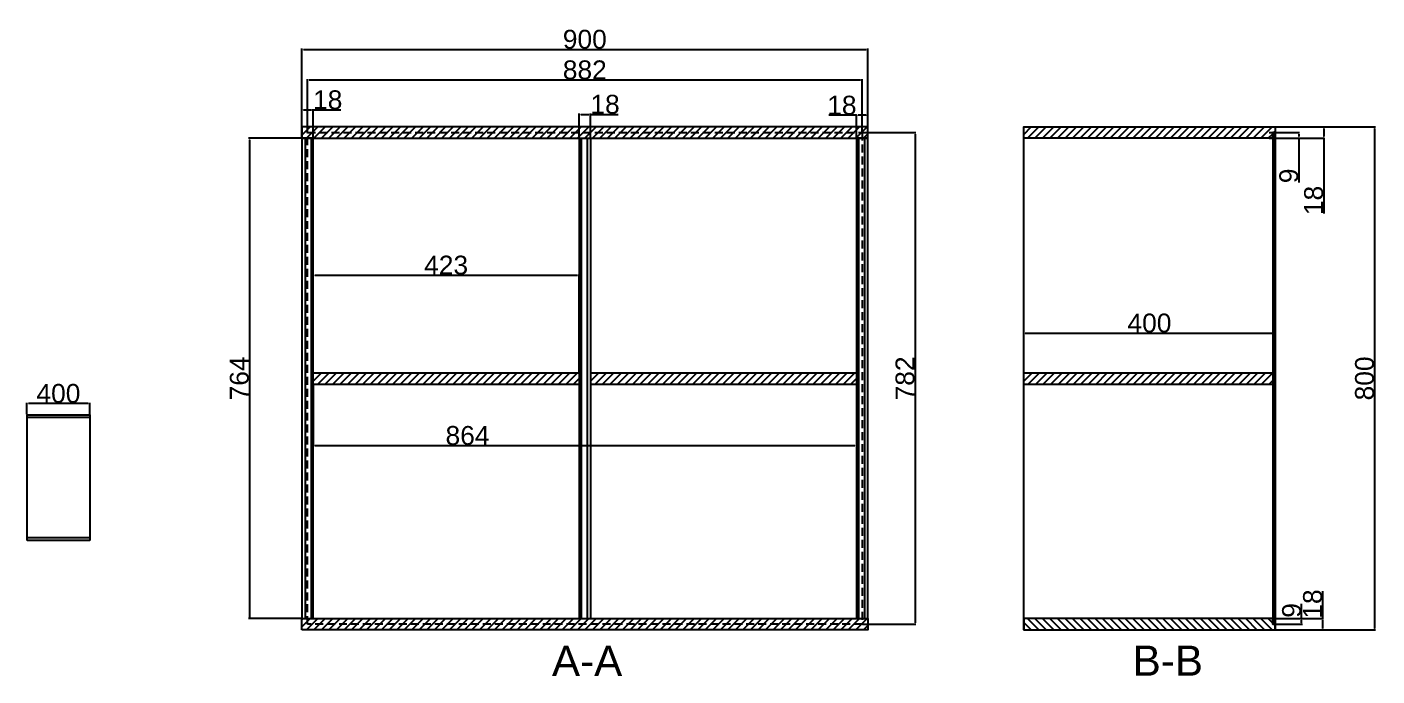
# Model space of a CAD drawing. Header units: millimetres. Extents: x -8279 to 76201, y -81 to 21625.
# Drawn here: x 34402 to 36549, y 4418 to 5450 of the extents above; entities that cross this region are included whole.
import ezdxf

# ---------------------------------------------------------------- set-up
doc = ezdxf.new("R2010")
doc.units = ezdxf.units.MM
doc.linetypes.add('DASHED', pattern=[19.05, 12.7, -6.35])
doc.layers.add('剖面線', color=4, linetype='Continuous')
doc.layers.add('尺寸線', color=3, linetype='Continuous', lineweight=25)
doc.styles.get("Standard").update_dxf_attribs({"font": 'Arial.ttf'})
doc.dimstyles.new('ISO-25', dxfattribs={"dimtxt": 30, "dimasz": 2.5, "dimexe": 1.25, "dimexo": 0.625, "dimtad": 1, "dimtxsty": 'Standard', "dimcen": 2.5, "dimadec": 0, "dimazin": 0, "dimtfac": 1, "dimtmove": 0, "dimatfit": 3, "dimfxl": 1, "dimarcsym": 0})

# ---------------------------------------------------------------- blocks, each defined once
blk = doc.blocks.new('*D180')
at = {"color": 0, "lineweight": -2, "transparency": 16777216}
for p, q in [((34839.2, 5291.8), (34839.2, 5415.7)), ((34841.7, 5414.4), (35736.7, 5414.4)), ((35739.2, 5291.8), (35739.2, 5415.7))]:
    blk.add_line(p, q, dxfattribs=at)
at = {"color": 0, "transparency": 16777216}
for points in [[(34841.7, 5414.8), (34841.7, 5414), (34839.2, 5414.4)], [(35736.7, 5414.8), (35736.7, 5414), (35739.2, 5414.4)]]:
    blk.add_solid(points, dxfattribs=at)
at = {"layer": 'Defpoints', "color": 0, "transparency": 16777216}
for p in [(35739.2, 5414.4), (34839.2, 5291.2), (35739.2, 5291.2)]:
    blk.add_point(p, dxfattribs=at)
at = {"color": 0, "transparency": 16777216, "insert": (35289.2, 5430.4), "char_height": 30, "attachment_point": 5}
blk.add_mtext('900', dxfattribs=at)
blk = doc.blocks.new('*D182')
at = {"color": 0, "lineweight": -2, "transparency": 16777216}
for p, q in [((34838.6, 5273.2), (34754.6, 5273.2)), ((34755.8, 5270.7), (34755.8, 4511.7)), ((34838.6, 4509.2), (34754.6, 4509.2))]:
    blk.add_line(p, q, dxfattribs=at)
at = {"color": 0, "transparency": 16777216}
for points in [[(34755.4, 5270.7), (34756.3, 5270.7), (34755.8, 5273.2)], [(34755.4, 4511.7), (34756.3, 4511.7), (34755.8, 4509.2)]]:
    blk.add_solid(points, dxfattribs=at)
at = {"layer": 'Defpoints', "color": 0, "transparency": 16777216}
for p in [(34839.2, 5273.2), (34755.8, 4509.2), (34839.2, 4509.2)]:
    blk.add_point(p, dxfattribs=at)
at = {"color": 0, "transparency": 16777216, "insert": (34739.9, 4891.2), "char_height": 30, "attachment_point": 5, "rotation": 90}
blk.add_mtext('764', dxfattribs=at)
blk = doc.blocks.new('*D183')
at = {"color": 0, "lineweight": -2, "transparency": 16777216}
for p, q in [((34848.2, 5282.8), (34848.2, 5367)), ((35730.2, 5282.8), (35730.2, 5367)), ((34850.7, 5365.8), (35727.7, 5365.8))]:
    blk.add_line(p, q, dxfattribs=at)
at = {"color": 0, "transparency": 16777216}
for points in [[(34850.7, 5366.2), (34850.7, 5365.4), (34848.2, 5365.8)], [(35727.7, 5366.2), (35727.7, 5365.4), (35730.2, 5365.8)]]:
    blk.add_solid(points, dxfattribs=at)
at = {"layer": 'Defpoints', "color": 0, "transparency": 16777216}
for p in [(35730.2, 5365.8), (34848.2, 5282.2), (35730.2, 5282.2)]:
    blk.add_point(p, dxfattribs=at)
at = {"color": 0, "transparency": 16777216, "insert": (35289.2, 5381.7), "char_height": 30, "attachment_point": 5}
blk.add_mtext('882', dxfattribs=at)
blk = doc.blocks.new('*D184')
at = {"color": 0, "lineweight": -2, "transparency": 16777216}
for p, q in [((35730.8, 5282.2), (35815.7, 5282.2)), ((35814.4, 5279.7), (35814.4, 4502.7)), ((35730.8, 4500.2), (35815.7, 4500.2))]:
    blk.add_line(p, q, dxfattribs=at)
at = {"color": 0, "transparency": 16777216}
for points in [[(35814, 5279.7), (35814.8, 5279.7), (35814.4, 5282.2)], [(35814, 4502.7), (35814.8, 4502.7), (35814.4, 4500.2)]]:
    blk.add_solid(points, dxfattribs=at)
at = {"layer": 'Defpoints', "color": 0, "transparency": 16777216}
for p in [(35730.2, 5282.2), (35730.2, 4500.2), (35814.4, 4500.2)]:
    blk.add_point(p, dxfattribs=at)
at = {"color": 0, "transparency": 16777216, "insert": (35798.5, 4891.2), "char_height": 30, "attachment_point": 5, "rotation": 90}
blk.add_mtext('782', dxfattribs=at)
blk = doc.blocks.new('*D185')
at = {"color": 0, "lineweight": -2, "transparency": 16777216}
for p, q in [((36387.7, 5291.2), (36546.4, 5291.2)), ((36545.2, 5288.7), (36545.2, 4493.7)), ((36387.7, 4491.2), (36546.4, 4491.2))]:
    blk.add_line(p, q, dxfattribs=at)
at = {"color": 0, "transparency": 16777216}
for points in [[(36544.8, 5288.7), (36545.6, 5288.7), (36545.2, 5291.2)], [(36544.8, 4493.7), (36545.6, 4493.7), (36545.2, 4491.2)]]:
    blk.add_solid(points, dxfattribs=at)
at = {"layer": 'Defpoints', "color": 0, "transparency": 16777216}
for p in [(36387.1, 5291.2), (36387.1, 4491.2), (36545.2, 4491.2)]:
    blk.add_point(p, dxfattribs=at)
at = {"color": 0, "transparency": 16777216, "insert": (36529.2, 4891.2), "char_height": 30, "attachment_point": 5, "rotation": 90}
blk.add_mtext('800', dxfattribs=at)
blk = doc.blocks.new('*D186')
at = {"color": 0, "lineweight": -2, "transparency": 16777216}
for p, q in [((35280.2, 5273.8), (35280.2, 5312.3)), ((35282.7, 5311.1), (35295.7, 5311.1)), ((35298.2, 5273.8), (35298.2, 5312.3)), ((35298.2, 5311.1), (35342.2, 5311.1))]:
    blk.add_line(p, q, dxfattribs=at)
at = {"color": 0, "transparency": 16777216}
for points in [[(35282.7, 5311.5), (35282.7, 5310.7), (35280.2, 5311.1)], [(35295.7, 5311.5), (35295.7, 5310.7), (35298.2, 5311.1)]]:
    blk.add_solid(points, dxfattribs=at)
at = {"layer": 'Defpoints', "color": 0, "transparency": 16777216}
for p in [(35298.2, 5311.1), (35280.2, 5273.2), (35298.2, 5273.2)]:
    blk.add_point(p, dxfattribs=at)
at = {"color": 0, "transparency": 16777216, "insert": (35321.4, 5327), "char_height": 30, "attachment_point": 5}
blk.add_mtext('18', dxfattribs=at)
blk = doc.blocks.new('*D187')
at = {"color": 0, "lineweight": -2, "transparency": 16777216}
for p, q in [((34839.2, 5273.8), (34839.2, 5319.4)), ((34841.7, 5318.1), (34854.7, 5318.1)), ((34857.2, 5273.8), (34857.2, 5319.4)), ((34857.2, 5318.1), (34901.2, 5318.1))]:
    blk.add_line(p, q, dxfattribs=at)
at = {"color": 0, "transparency": 16777216}
for points in [[(34841.7, 5318.5), (34841.7, 5317.7), (34839.2, 5318.1)], [(34854.7, 5318.5), (34854.7, 5317.7), (34857.2, 5318.1)]]:
    blk.add_solid(points, dxfattribs=at)
at = {"layer": 'Defpoints', "color": 0, "transparency": 16777216}
for p in [(34857.2, 5318.1), (34839.2, 5273.2), (34857.2, 5273.2)]:
    blk.add_point(p, dxfattribs=at)
at = {"color": 0, "transparency": 16777216, "insert": (34880.4, 5334.1), "char_height": 30, "attachment_point": 5}
blk.add_mtext('18', dxfattribs=at)
blk = doc.blocks.new('*D188')
at = {"color": 0, "lineweight": -2, "transparency": 16777216}
for p, q in [((35721.2, 5309.6), (35677.3, 5309.6)), ((35721.2, 5273.8), (35721.2, 5310.8)), ((35736.7, 5309.6), (35723.7, 5309.6)), ((35739.2, 5273.8), (35739.2, 5310.8))]:
    blk.add_line(p, q, dxfattribs=at)
at = {"color": 0, "transparency": 16777216}
for points in [[(35723.7, 5310), (35723.7, 5309.2), (35721.2, 5309.6)], [(35736.7, 5310), (35736.7, 5309.2), (35739.2, 5309.6)]]:
    blk.add_solid(points, dxfattribs=at)
at = {"layer": 'Defpoints', "color": 0, "transparency": 16777216}
for p in [(35721.2, 5309.6), (35721.2, 5273.2), (35739.2, 5273.2)]:
    blk.add_point(p, dxfattribs=at)
at = {"color": 0, "transparency": 16777216, "insert": (35698, 5325.5), "char_height": 30, "attachment_point": 5}
blk.add_mtext('18', dxfattribs=at)
blk = doc.blocks.new('*D189')
at = {"color": 0, "lineweight": -2, "transparency": 16777216}
for p, q in [((36387.7, 5291.2), (36465.5, 5291.2)), ((36464.2, 5288.7), (36464.2, 5275.7)), ((36387.7, 5273.2), (36465.5, 5273.2)), ((36464.2, 5273.2), (36464.2, 5153.5))]:
    blk.add_line(p, q, dxfattribs=at)
at = {"color": 0, "transparency": 16777216}
for points in [[(36463.8, 5288.7), (36464.6, 5288.7), (36464.2, 5291.2)], [(36463.8, 5275.7), (36464.6, 5275.7), (36464.2, 5273.2)]]:
    blk.add_solid(points, dxfattribs=at)
at = {"layer": 'Defpoints', "color": 0, "transparency": 16777216}
for p in [(36387.1, 5291.2), (36387.1, 5273.2), (36464.2, 5273.2)]:
    blk.add_point(p, dxfattribs=at)
at = {"color": 0, "transparency": 16777216, "insert": (36448.3, 5174.2), "char_height": 30, "attachment_point": 5, "rotation": 90}
blk.add_mtext('18', dxfattribs=at)
blk = doc.blocks.new('*D190')
at = {"color": 0, "lineweight": -2, "transparency": 16777216}
for p, q in [((36462.6, 4509.2), (36462.6, 4553.1)), ((36387.7, 4509.2), (36463.8, 4509.2)), ((36387.7, 4491.2), (36463.8, 4491.2)), ((36462.6, 4493.7), (36462.6, 4506.7))]:
    blk.add_line(p, q, dxfattribs=at)
at = {"color": 0, "transparency": 16777216}
for points in [[(36462.2, 4506.7), (36463, 4506.7), (36462.6, 4509.2)], [(36462.2, 4493.7), (36463, 4493.7), (36462.6, 4491.2)]]:
    blk.add_solid(points, dxfattribs=at)
at = {"layer": 'Defpoints', "color": 0, "transparency": 16777216}
for p in [(36387.1, 4509.2), (36387.1, 4491.2), (36462.6, 4491.2)]:
    blk.add_point(p, dxfattribs=at)
at = {"color": 0, "transparency": 16777216, "insert": (36446.6, 4532.4), "char_height": 30, "attachment_point": 5, "rotation": 90}
blk.add_mtext('18', dxfattribs=at)
blk = doc.blocks.new('*D175')
at = {"color": 0, "lineweight": -2, "transparency": 16777216}
for p, q in [((36429.1, 4509.2), (36429.1, 4532.7)), ((36386.7, 4509.2), (36430.4, 4509.2)), ((36386.7, 4500.2), (36430.4, 4500.2)), ((36429.1, 4502.7), (36429.1, 4506.7))]:
    blk.add_line(p, q, dxfattribs=at)
at = {"color": 0, "transparency": 16777216}
for points in [[(36428.7, 4506.7), (36429.6, 4506.7), (36429.1, 4509.2)], [(36428.7, 4502.7), (36429.6, 4502.7), (36429.1, 4500.2)]]:
    blk.add_solid(points, dxfattribs=at)
at = {"layer": 'Defpoints', "color": 0, "transparency": 16777216}
for p in [(36386.1, 4509.2), (36429.1, 4509.2), (36386.1, 4500.2)]:
    blk.add_point(p, dxfattribs=at)
at = {"color": 0, "transparency": 16777216, "insert": (36413.2, 4522.2), "char_height": 30, "attachment_point": 5, "rotation": 90}
blk.add_mtext('9', dxfattribs=at)
blk = doc.blocks.new('*D73')
at = {"color": 0, "lineweight": -2, "transparency": 16777216}
for p, q in [((36377.7, 5282.2), (36425.9, 5282.2)), ((36377.7, 5273.2), (36425.9, 5273.2)), ((36424.7, 5279.7), (36424.7, 5275.7)), ((36424.7, 5273.2), (36424.7, 5202.9))]:
    blk.add_line(p, q, dxfattribs=at)
at = {"color": 0, "transparency": 16777216}
for points in [[(36424.3, 5279.7), (36425.1, 5279.7), (36424.7, 5282.2)], [(36424.3, 5275.7), (36425.1, 5275.7), (36424.7, 5273.2)]]:
    blk.add_solid(points, dxfattribs=at)
at = {"layer": 'Defpoints', "color": 0, "transparency": 16777216}
for p in [(36377.1, 5282.2), (36377.1, 5273.2), (36424.7, 5273.2)]:
    blk.add_point(p, dxfattribs=at)
at = {"color": 0, "transparency": 16777216, "insert": (36408.8, 5213.3), "char_height": 30, "attachment_point": 5, "rotation": 90}
blk.add_mtext('9', dxfattribs=at)
blk = doc.blocks.new('*D176')
at = {"color": 0, "lineweight": -2, "transparency": 16777216}
for p, q in [((34857.2, 4900.8), (34857.2, 5056.5)), ((34859.7, 5055.3), (35277.7, 5055.3)), ((35280.2, 4900.8), (35280.2, 5056.5))]:
    blk.add_line(p, q, dxfattribs=at)
at = {"color": 0, "transparency": 16777216}
for points in [[(34859.7, 5055.7), (34859.7, 5054.9), (34857.2, 5055.3)], [(35277.7, 5055.7), (35277.7, 5054.9), (35280.2, 5055.3)]]:
    blk.add_solid(points, dxfattribs=at)
at = {"layer": 'Defpoints', "color": 0, "transparency": 16777216}
for p in [(35280.2, 5055.3), (34857.2, 4900.2), (35280.2, 4900.2)]:
    blk.add_point(p, dxfattribs=at)
at = {"color": 0, "transparency": 16777216, "insert": (35068.7, 5071.2), "char_height": 30, "attachment_point": 5}
blk.add_mtext('423', dxfattribs=at)
blk = doc.blocks.new('*D177')
at = {"color": 0, "lineweight": -2, "transparency": 16777216}
for p, q in [((34857.2, 4881.6), (34857.2, 4783.2)), ((35721.2, 4881.6), (35721.2, 4783.2)), ((34859.7, 4784.4), (35718.7, 4784.4))]:
    blk.add_line(p, q, dxfattribs=at)
at = {"color": 0, "transparency": 16777216}
for points in [[(34859.7, 4784.8), (34859.7, 4784), (34857.2, 4784.4)], [(35718.7, 4784.8), (35718.7, 4784), (35721.2, 4784.4)]]:
    blk.add_solid(points, dxfattribs=at)
at = {"layer": 'Defpoints', "color": 0, "transparency": 16777216}
for p in [(34857.2, 4882.2), (35721.2, 4882.2), (35721.2, 4784.4)]:
    blk.add_point(p, dxfattribs=at)
at = {"color": 0, "transparency": 16777216, "insert": (35102.7, 4800.3), "char_height": 30, "attachment_point": 5}
blk.add_mtext('864', dxfattribs=at)
blk = doc.blocks.new('*D178')
at = {"color": 0, "lineweight": -2, "transparency": 16777216}
for p, q in [((35987.1, 4900.8), (35987.1, 4964.4)), ((35989.6, 4963.2), (36384.6, 4963.2)), ((36387.1, 4900.8), (36387.1, 4964.4))]:
    blk.add_line(p, q, dxfattribs=at)
at = {"color": 0, "transparency": 16777216}
for points in [[(35989.6, 4963.6), (35989.6, 4962.8), (35987.1, 4963.2)], [(36384.6, 4963.6), (36384.6, 4962.8), (36387.1, 4963.2)]]:
    blk.add_solid(points, dxfattribs=at)
at = {"layer": 'Defpoints', "color": 0, "transparency": 16777216}
for p in [(36387.1, 4963.2), (35987.1, 4900.2), (36387.1, 4900.2)]:
    blk.add_point(p, dxfattribs=at)
at = {"color": 0, "transparency": 16777216, "insert": (36187.1, 4979.1), "char_height": 30, "attachment_point": 5}
blk.add_mtext('400', dxfattribs=at)
blk = doc.blocks.new('*D103')
at = {"color": 0, "lineweight": -2, "transparency": 16777216}
for p, q in [((34402.2, 4834.1), (34402.2, 4852.6)), ((34502.2, 4834.1), (34502.2, 4852.6)), ((34499.7, 4851.3), (34404.7, 4851.3))]:
    blk.add_line(p, q, dxfattribs=at)
at = {"color": 0, "transparency": 16777216}
for points in [[(34404.7, 4851.7), (34404.7, 4850.9), (34402.2, 4851.3)], [(34499.7, 4851.7), (34499.7, 4850.9), (34502.2, 4851.3)]]:
    blk.add_solid(points, dxfattribs=at)
at = {"layer": 'Defpoints', "color": 0, "transparency": 16777216}
for p in [(34402.2, 4851.3), (34402.2, 4833.5), (34502.2, 4833.5)]:
    blk.add_point(p, dxfattribs=at)
at = {"color": 0, "transparency": 16777216, "insert": (34452.2, 4867.2), "char_height": 30, "attachment_point": 5}
blk.add_mtext('400', dxfattribs=at)

msp = doc.modelspace()

# ---------------------------------------------------------------- hatches: boundary and pattern name
at = {"layer": '剖面線'}
h = msp.add_hatch(dxfattribs=at)
h.set_pattern_fill('ANSI31', color=256, scale=67.708169)
h.set_pattern_definition([(45, (32816.297, 1004.752), (-5.984613, 5.984613), [])])
h.paths.add_polyline_path([(35739.213, 5291.18), (34839.213, 5291.18), (34839.213, 5273.18), (35739.213, 5273.18)])
h = msp.add_hatch(dxfattribs=at)
h.set_pattern_fill('ANSI31', color=256, scale=3, angle=135)
h.set_pattern_definition([(180, (35214.211, -5262.898), (-2e-15, -9.525), [])])
h.paths.add_polyline_path([(36386.105, 5282.18), (36383.105, 5282.18), (36383.105, 4500.18), (36386.105, 4500.18)])
h = msp.add_hatch(dxfattribs=at)
h.set_pattern_fill('ANSI31', color=256, scale=3, angle=45)
h.set_pattern_definition([(90, (33644.929, -4932.03), (-9.525, 2e-15), [])])
h.paths.add_polyline_path([(34855.713, 5273.18), (34840.713, 5273.18), (34840.713, 4509.18), (34855.713, 4509.18)])
h = msp.add_hatch(dxfattribs=at)
h.set_pattern_fill('ANSI31', color=256, scale=3, angle=45)
h.set_pattern_definition([(90, (34083.82, -4932.022), (-9.525, 2e-15), [])])
h.paths.add_polyline_path([(35298.213, 5273.18), (35280.213, 5273.18), (35280.213, 4509.189), (35298.213, 4509.18)])
h = msp.add_hatch(dxfattribs=at)
h.set_pattern_fill('ANSI31', color=256, scale=3, angle=45)
h.set_pattern_definition([(90, (34524.82, -4932.022), (-9.525, 2e-15), [])])
h.paths.add_polyline_path([(35739.213, 5273.18), (35721.213, 5273.18), (35721.213, 4509.189), (35739.213, 4509.18)])
h = msp.add_hatch(dxfattribs=at)
h.set_pattern_fill('ANSI31', color=256, scale=67.708169)
h.set_pattern_definition([(45, (32834.297, 613.752), (-5.984613, 5.984613), [])])
h.paths.add_polyline_path([(35280.213, 4900.18), (34857.213, 4900.18), (34857.213, 4882.18), (35280.213, 4882.18)])
h = msp.add_hatch(dxfattribs=at)
h.set_pattern_fill('ANSI31', color=256, scale=67.708169)
h.set_pattern_definition([(45, (33275.297, 613.752), (-5.984613, 5.984613), [])])
h.paths.add_polyline_path([(35721.213, 4900.18), (35298.213, 4900.18), (35298.213, 4882.18), (35721.213, 4882.18)])
h = msp.add_hatch(dxfattribs=at)
h.set_pattern_fill('ANSI31', color=256, scale=67.708169)
h.set_pattern_definition([(45, (33964.189, 613.752), (-5.984613, 5.984613), [])])
h.paths.add_polyline_path([(36383.105, 4900.18), (35987.105, 4900.18), (35987.105, 4882.18), (36383.105, 4882.18)])
h = msp.add_hatch(dxfattribs=at)
h.set_pattern_fill('ANSI31', color=256, scale=67.708169)
h.set_pattern_definition([(45, (32816.297, 222.752), (-5.984613, 5.984613), [])])
h.paths.add_polyline_path([(35739.213, 4509.18), (34839.213, 4509.18), (34839.213, 4491.18), (35739.213, 4491.18)])

# ---------------------------------------------------------------- linework, layer by layer
for p, q in [((35280.213, 5273.18), (35280.213, 4509.18)), ((35298.213, 5273.18), (35298.213, 4509.18)), ((35987.105, 4491.18), (35987.105, 5273.18)), ((36387.105, 5273.18), (36387.105, 4491.18)), ((34857.213, 4900.18), (35280.213, 4900.18)), ((35298.213, 4900.18), (35721.213, 4900.18)), ((35987.105, 4900.18), (36383.105, 4900.18)), ((34857.213, 4882.18), (35280.213, 4882.18)), ((35298.213, 4882.18), (35721.213, 4882.18)), ((35987.105, 4882.18), (36383.105, 4882.18)), ((34402.222, 4633.522), (34402.222, 4829.022)), ((34502.222, 4828.522), (34502.222, 4633.522)), ((34502.222, 4633.522), (34402.222, 4633.522))]:
    msp.add_line(p, q)
at = {"color": 7, "true_color": 0xffffff}
msp.add_line((35987.105, 4900.18), (36379.105, 4900.18), dxfattribs=at)
at = {"color": 0}
msp.add_line((34402.222, 4638.022), (34502.222, 4638.022), dxfattribs=at)
for points in [[(35739.213, 5291.18), (34839.213, 5291.18), (34839.213, 5273.18), (35739.213, 5273.18)], [(35987.105, 5273.18), (35987.105, 5291.18), (36387.105, 5291.18), (36387.105, 5282.18), (36383.105, 5282.18), (36383.105, 5273.18)], [(36383.105, 5282.18), (36383.105, 4500.18), (36386.105, 4500.18), (36386.105, 5282.18)], [(36387.105, 5273.18), (36383.105, 5273.18), (36383.105, 5282.18), (36387.105, 5282.18)], [(34839.213, 5273.18), (34839.213, 4509.18), (34857.213, 4509.18), (34857.213, 5273.18)], [(35739.213, 4509.18), (35739.213, 5273.18), (35721.213, 5273.18), (35721.213, 4509.18)], [(34502.222, 4829.022), (34402.222, 4829.022), (34402.222, 4833.522), (34502.222, 4833.522)], [(34839.213, 4491.18), (34839.213, 4509.18), (35739.213, 4509.18), (35739.213, 4491.18)], [(35987.105, 4509.18), (35987.105, 4491.18), (36387.105, 4491.18), (36387.105, 4500.18), (36383.105, 4500.18), (36383.105, 4509.18)], [(36387.105, 4509.18), (36383.105, 4509.18), (36383.105, 4500.18), (36387.105, 4500.18)]]:
    msp.add_lwpolyline(points, close=True)
at = {"color": 1, "linetype": 'DASHED'}
msp.add_lwpolyline([(35730.213, 5282.18), (35730.213, 4500.18), (34848.213, 4500.18), (34848.213, 5282.18), (35730.213, 5282.18)], dxfattribs=at)
at = {"layer": '剖面線', "linetype": 'Continuous'}
for p, q in [((35987.105, 5279.276), (35999.009, 5291.18)), ((35992.978, 5273.18), (36010.978, 5291.18)), ((36004.947, 5273.18), (36022.947, 5291.18)), ((36016.917, 5273.18), (36034.917, 5291.18)), ((36028.886, 5273.18), (36046.886, 5291.18)), ((36040.855, 5273.18), (36058.855, 5291.18)), ((36052.824, 5273.18), (36070.824, 5291.18)), ((36064.793, 5273.18), (36082.793, 5291.18)), ((36076.763, 5273.18), (36094.763, 5291.18)), ((36088.732, 5273.18), (36106.732, 5291.18)), ((36100.701, 5273.18), (36118.701, 5291.18)), ((36112.67, 5273.18), (36130.67, 5291.18)), ((36124.64, 5273.18), (36142.64, 5291.18)), ((36136.609, 5273.18), (36154.609, 5291.18)), ((36148.578, 5273.18), (36166.578, 5291.18)), ((36160.547, 5273.18), (36178.547, 5291.18)), ((36172.517, 5273.18), (36190.517, 5291.18)), ((36184.486, 5273.18), (36202.486, 5291.18)), ((36196.455, 5273.18), (36214.455, 5291.18)), ((36208.424, 5273.18), (36226.424, 5291.18)), ((36220.393, 5273.18), (36238.393, 5291.18)), ((36232.363, 5273.18), (36250.363, 5291.18)), ((36244.332, 5273.18), (36262.332, 5291.18)), ((36256.301, 5273.18), (36274.301, 5291.18)), ((36268.27, 5273.18), (36286.27, 5291.18)), ((36280.24, 5273.18), (36298.24, 5291.18)), ((36292.209, 5273.18), (36310.209, 5291.18)), ((36304.178, 5273.18), (36322.178, 5291.18)), ((36316.147, 5273.18), (36334.147, 5291.18)), ((36328.116, 5273.18), (36346.116, 5291.18)), ((36340.086, 5273.18), (36358.086, 5291.18)), ((36352.055, 5273.18), (36370.055, 5291.18)), ((36364.024, 5273.18), (36382.024, 5291.18)), ((36384.993, 5282.18), (36387.105, 5284.292)), ((36375.993, 5273.18), (36383.105, 5280.292)), ((35992.978, 4509.18), (36010.978, 4491.18)), ((36004.947, 4509.18), (36022.947, 4491.18)), ((36016.917, 4509.18), (36034.917, 4491.18)), ((36028.886, 4509.18), (36046.886, 4491.18)), ((36040.855, 4509.18), (36058.855, 4491.18)), ((36052.824, 4509.18), (36070.824, 4491.18)), ((36064.793, 4509.18), (36082.793, 4491.18)), ((36076.763, 4509.18), (36094.763, 4491.18)), ((36088.732, 4509.18), (36106.732, 4491.18)), ((36100.701, 4509.18), (36118.701, 4491.18)), ((36112.67, 4509.18), (36130.67, 4491.18)), ((36124.64, 4509.18), (36142.64, 4491.18)), ((36136.609, 4509.18), (36154.609, 4491.18)), ((36148.578, 4509.18), (36166.578, 4491.18)), ((36160.547, 4509.18), (36178.547, 4491.18)), ((36172.517, 4509.18), (36190.517, 4491.18)), ((36184.486, 4509.18), (36202.486, 4491.18)), ((36196.455, 4509.18), (36214.455, 4491.18)), ((36208.424, 4509.18), (36226.424, 4491.18)), ((36220.393, 4509.18), (36238.393, 4491.18)), ((36232.363, 4509.18), (36250.363, 4491.18)), ((36244.332, 4509.18), (36262.332, 4491.18)), ((36256.301, 4509.18), (36274.301, 4491.18)), ((36268.27, 4509.18), (36286.27, 4491.18)), ((36280.24, 4509.18), (36298.24, 4491.18)), ((36292.209, 4509.18), (36310.209, 4491.18)), ((36304.178, 4509.18), (36322.178, 4491.18)), ((36316.147, 4509.18), (36334.147, 4491.18)), ((36328.116, 4509.18), (36346.116, 4491.18)), ((36340.086, 4509.18), (36358.086, 4491.18)), ((36352.055, 4509.18), (36370.055, 4491.18)), ((36364.024, 4509.18), (36382.024, 4491.18)), ((36375.993, 4509.18), (36383.105, 4502.069)), ((35987.105, 4503.085), (35999.009, 4491.18)), ((36384.993, 4500.18), (36387.105, 4498.069))]:
    msp.add_line(p, q, dxfattribs=at)

# ---------------------------------------------------------------- texts
at = {"layer": '尺寸線', "char_height": 48, "attachment_point": 9}
for s, insert in [('A-A', (35348.748, 4417.953)), ('B-B', (36272.221, 4418.346))]:
    msp.add_mtext_dynamic_manual_height_columns(s, width=27.53223, gutter_width=3, heights=[0], dxfattribs=dict(at, insert=insert))

# ---------------------------------------------------------------- dimensions: what is measured, and where the dimension line sits
at = {"color": 3}
for base, p1, p2, picture, middle in [((35739.213, 5414.425), (34839.213, 5291.18), (35739.213, 5291.18), '*D180', (35289.213, 5414.425)), ((35730.213, 5365.786), (34848.213, 5282.18), (35730.213, 5282.18), '*D183', (35289.213, 5365.786)), ((35721.213, 4784.402), (34857.213, 4882.18), (35721.213, 4882.18), '*D177', (35102.715, 4784.402))]:
    dim = msp.add_linear_dim(base=base, p1=p1, p2=p2, dimstyle='ISO-25', dxfattribs=at)
    dim.commit()
    dim.dimension.update_dxf_attribs({"geometry": picture, "text_midpoint": middle, "dimtype": 160})
for base, p1, p2, picture, middle in [((34857.213, 5318.133), (34839.213, 5273.18), (34857.213, 5273.18), '*D187', (34880.444, 5334.075)), ((35298.213, 5311.078), (35280.213, 5273.18), (35298.213, 5273.18), '*D186', (35321.444, 5327.02)), ((35721.213, 5309.584), (35739.213, 5273.18), (35721.213, 5273.18), '*D188', (35697.982, 5325.526)), ((35280.213, 5055.294), (34857.213, 4900.18), (35280.213, 4900.18), '*D176', (35068.713, 5071.247)), ((36387.105, 4963.184), (35987.105, 4900.18), (36387.105, 4900.18), '*D178', (36187.105, 4979.127))]:
    dim = msp.add_linear_dim(base=base, p1=p1, p2=p2, dimstyle='ISO-25', dxfattribs=at)
    dim.commit()
    dim.dimension.update_dxf_attribs({"geometry": picture, "text_midpoint": middle})
for base, p1, p2, picture, middle in [((35814.419, 4500.18), (35730.213, 5282.18), (35730.213, 4500.18), '*D184', (35798.476, 4891.18)), ((36545.181, 4491.18), (36387.105, 5291.18), (36387.105, 4491.18), '*D185', (36529.238, 4891.18)), ((34755.848, 4509.18), (34839.213, 5273.18), (34839.213, 4509.18), '*D182', (34739.906, 4891.18))]:
    dim = msp.add_linear_dim(base=base, p1=p1, p2=p2, angle=90, dimstyle='ISO-25', dxfattribs=at)
    dim.commit()
    dim.dimension.update_dxf_attribs({"geometry": picture, "text_midpoint": middle})
for base, p1, p2, picture, middle in [((36424.7, 5273.18), (36377.105, 5282.18), (36377.105, 5273.18), '*D73', (36424.7, 5213.342)), ((36464.201, 5273.18), (36387.105, 5291.18), (36387.105, 5273.18), '*D189', (36464.201, 5174.185)), ((36462.589, 4491.18), (36387.105, 4509.18), (36387.105, 4491.18), '*D190', (36462.589, 4532.411)), ((36429.135, 4509.18), (36386.105, 4500.18), (36386.105, 4509.18), '*D175', (36429.135, 4522.169))]:
    dim = msp.add_linear_dim(base=base, p1=p1, p2=p2, angle=90, dimstyle='ISO-25', dxfattribs=at)
    dim.commit()
    dim.dimension.update_dxf_attribs({"geometry": picture, "text_midpoint": middle, "dimtype": 160})
dim = msp.add_linear_dim(base=(34402.222, 4851.304), p1=(34502.222, 4833.522), p2=(34402.222, 4833.522), text='400', dimstyle='ISO-25', dxfattribs=at)
dim.commit()
dim.dimension.update_dxf_attribs({"geometry": '*D103', "text_midpoint": (34452.222, 4867.246)})

doc.saveas('drawing.dxf')
